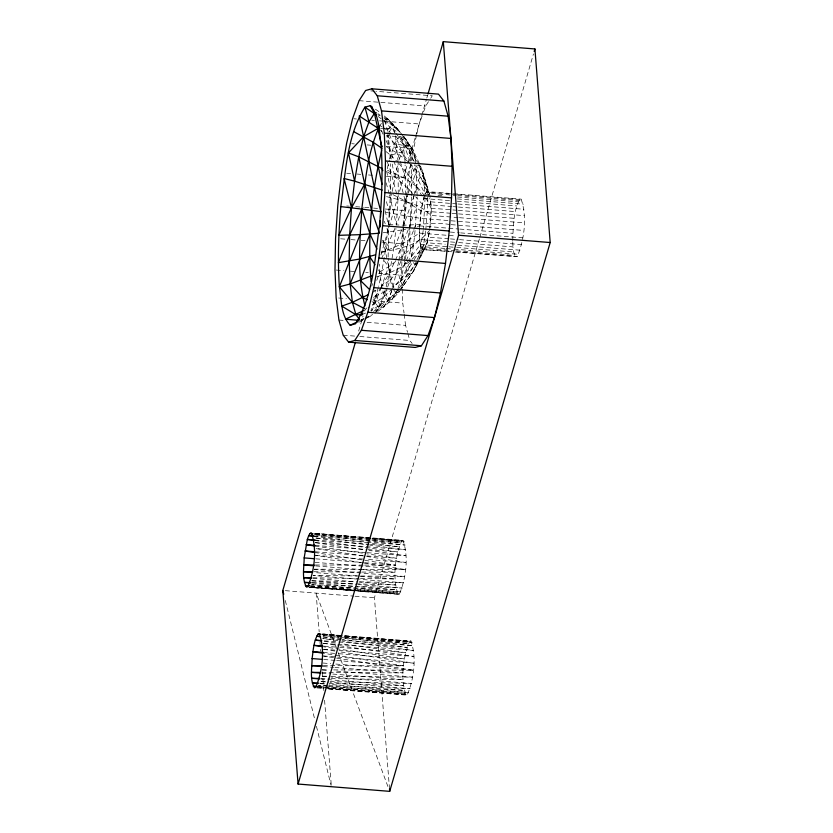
<?xml version="1.0" encoding="UTF-8"?>
<svg xmlns="http://www.w3.org/2000/svg" width="833" height="833" viewBox="0 0 833 833"><rect width="100%" height="100%" fill="white"/><g stroke="black" fill="none" stroke-linecap="round" stroke-linejoin="round"><path stroke-width="0.62" stroke-dasharray="4.17 3.12" d="M430.932 205.053L430.338 197.723M429.901 227.94C430.546 218.215 432.754 207.771 429.62 198.358M388.147 256.824L388.657 225.753M385.138 210.77L388.386 224.65L396.414 224.868L398.216 195.432M398.236 194.151L398.112 163.528M402.152 287.916L401.621 275.254L402.193 243.684L403.307 227.117M405.806 229.137L403.641 229.648L403.391 243.246L404.494 260.031M398.851 260.562L403.672 224.962L405.369 196.265M405.39 195.016L405.109 165.028M411.679 196.932L410.107 224.941L405.234 260.167M411.7 195.64L411.179 164.642L416.615 170.88L424.632 184.312L429.214 197.192M400.069 290.675C415.084 262.301 415.167 228.336 417.114 196.911M417.135 195.693L415.875 164.986M419.676 228.304L419.52 237.842L420.936 247.37L423.497 249.733C427.975 244.964 428.006 237.603 429.422 231.532M425.111 197.546L423.331 229.262M512.712 240.529C513.357 226.815 513.034 211.863 519.719 199.504L521.135 199.129C527.268 217.049 524.488 239.227 517.231 256.647L422.112 249.536L420.051 243.382L419.363 231.137M388.386 224.65L390.229 197.39L390.375 163.778M388.74 224.473L391.729 193.995M403.401 225.847L408.212 178.127L410.94 162.133M403.901 225.753L407.535 193.766M403.047 540.357L401.725 540.711C394.957 556.975 392.364 577.675 398.091 594.398L399.413 594.044C406.181 577.779 408.774 557.09 403.047 540.357L372.08 537.889M419.509 229.044L421.092 210.905L423.841 196.984M410.992 641.025L409.669 641.379C402.901 657.633 400.298 678.333 406.025 695.066L407.347 694.712C414.116 678.447 416.719 657.747 410.992 641.025L343.883 635.673M426.1 198.233L431.119 208.208L429.818 228.325M387.939 228.471L385.273 251.337L381.129 275.64L378.526 286.354M386.148 286.948L389.605 272.703L393.499 249.91L395.977 228.617M423.185 230.533L420.124 250.868L418.124 259.115M425.694 231.251L423.497 245.329L419.52 259.157M425.84 229.991C426.683 212.353 431.171 192.152 422.8 175.919L420.644 176.502L418.343 180.063L414.293 193.714M429.162 232.532L427.1 242.778L419.686 259.094M392.145 191.538L398.143 162.456M411.148 160.894L416.531 135.061M407.754 192.496C409.607 183.385 411.065 173.649 416.604 165.934L419.27 165.215L421.602 168.214L429.411 193.912M398.643 261.801L393.103 286.833L394.675 289.946M414.001 194.932C410.534 216.57 407.452 239.269 412.502 260.854M397.935 288.374L400.465 281.335L405.015 261.458M387.23 168.797L389.334 160.165M389.625 158.926L394.759 143.495L399.038 136.862L403.068 135.769M378.234 287.552L376.214 295.882L370.872 310.709L388.459 299.713L399.746 289.395M416.833 133.832L419.228 123.982L423.122 113.184M374.912 313.479L379.983 305.607L385.856 288.135M358.679 331.034L363.053 316.071M371.81 286.136L372.538 283.636M380.931 254.95L398.07 196.328M399.528 191.34L415.209 137.705M415.573 136.456L426.517 99.033M426.881 97.784L427.61 95.295M389.5 788.768L374.434 597.771L479.475 238.54M479.85 237.29L533.464 53.937M387.293 288.01L379.338 308.189L376.381 311.709M387.709 286.833L390.188 279.773L406.65 262.78M387.47 170.234L405.681 178.71L417.291 187.102L403.672 224.962L393.499 249.91L381.462 251.816M386.533 196.63L405.275 201.284L416.958 205.501L408.732 228.419M398.986 160.123L401.923 151.96L405.754 146.025L409.367 145.057L412.512 149.107L419.999 164.84M423.549 111.976L425.715 105.978L430.317 98.846M376.776 280.357L379.817 271.912L379.494 264.134M449.882 224.546C432.035 221.234 414.376 226.326 396.414 224.868L416.615 170.88L414.48 164.778M424.726 195.443L421.196 208.76L419.717 225.899L414.928 227.013M391.833 290.353L388.459 299.713L383.763 306.992L375.891 312.75M397.508 289.54L396.237 293.06L391.958 299.703L383.763 306.992L379.338 308.189L375.235 311.115M371.726 311.303L381.191 287.604M413.428 230.71L401.475 259.979M413.876 229.523L415.657 224.795M373.788 297.204L375.475 303.212L379.338 308.189L387.928 300.786L391.958 299.703L395.821 292.633L392.666 288.582L387.928 300.786L383.763 306.992L379.983 305.607L376.214 295.882L374.808 289.936M411.179 164.642L405.681 178.71L397.685 153.407L387.449 130.187L384.305 118.994M408.274 229.575L400.975 248.14L389.605 272.703L381.951 285.948M394.957 228.315L381.243 259.459M376.568 276.837L389.605 272.703L397.372 269.246L404.359 265.3L405.796 261.885M406.275 260.75L413.449 243.694L422.3 238.144L429.62 230.408M400.965 261.135L397.372 269.246L400.465 281.335L403.255 285.729L400.621 288.478M398.799 288.572L409.253 274.338L414.688 264.342L416.854 263.759L418.51 260.25M419.061 259.084L423.497 249.733M418.041 262.457L414.751 269.226L401.631 288.478M382.982 240.289L393.103 286.833L400.465 281.335L410.513 260.896L404.359 265.3M418.53 260.406L411.929 273.62L409.253 274.338L406.921 271.339L404.64 261.229M419.082 259.292L425.611 246.901L445.02 248.442M422.112 249.536L414.688 264.342L412.804 261.916L406.921 271.339L393.457 287.624M418.655 259.313L427.1 242.778L445.207 244.225M381.316 287.052L373.059 299.901M414.136 259.771L421.456 248.015L455.089 250.702M380.119 125.387L381.389 123.419M388.844 132.478L391.531 128.313L395.956 127.126L399.913 131.926M430.973 97.825L432.285 95.785L375.902 91.297M416.854 263.759L417.999 261.978M403.255 285.729L414.751 269.226L417.552 261.468L407.035 275.234L400.465 281.335M378.453 269.871L379.817 271.912L381.639 286.406L384.398 296.256L387.928 300.786L398.059 289.582M407.431 261.749L420.488 244.558L447.654 246.724M364.375 310.948L366.739 307.939M384.263 115.995L388.074 119.181L392.249 124.554L387.449 130.187L389.74 148.493L390.167 158.676M395.821 292.633L399.424 291.665L391.958 299.703L388.459 299.713L384.992 291.706L387.022 290.488M412.262 259.073L420.124 250.868L428.464 237.155L449.154 238.811M425.351 193.339L426.85 191.548L521.135 199.129M392.666 288.582L384.398 296.256L368.061 308.012M365.468 319.091L369.998 314.874M373.632 311.511L379.983 305.607M384.18 260.791L388.563 266.81L390.188 279.773L381.639 286.406L388.563 266.81L388.199 258.074M395.717 261.416L388.563 266.81L377.734 272.932M399.809 258.324L403.89 255.242L419.853 239.477L457.359 242.465M372.434 292.404L376.526 289.738M367.561 317.842L372.809 314.718M361.449 319.83L363.615 318.57M360.366 320.466L363.719 318.852M364.844 318.31L372.674 314.551M384.992 291.706L372.695 297.183M381.264 252.972L403.391 243.246L419.582 233.115L455.797 235.999M358.836 322.225L363.261 320.132M399.424 291.665L396.237 293.06L395.196 290.988M362.282 314.489L365.51 313.073M413.449 243.694L407.649 246.068L393.499 249.91M385.898 151.471L390.531 155.23L401.923 151.96L409.586 163.841M384.492 120.15L388.074 119.181L395.956 127.126L402.797 135.592M422.695 249.608L451.278 251.389M361.387 320.195L363.427 319.643M383.201 232.771L403.641 229.648M380.639 128.334L384.263 128.324M385.481 128.324L391.531 128.313L397.82 132.385M315.363 564.993L363.355 565.118M364.656 565.118L395.79 565.201L315.207 552.581M323.298 665.661L403.724 665.859L324.422 653.447M314.208 569.189L361.709 569.376M362.99 569.387L405.359 569.564L315.499 555.392M322.152 669.847L328.566 669.878M333.7 669.899L413.293 670.221L323.433 656.06M313.906 571.761L360.418 572.052M361.709 572.063L395.311 572.271L315.301 565.888M321.84 672.429L403.245 672.929L334.856 667.483M359.492 575.988L313.135 575.488L358.305 579.185M360.772 576.009L404.546 576.478L314.218 569.283M322.361 676.167L330.087 676.25M331.378 676.271L412.491 677.146L333.773 670.867M312.823 577.779L359.148 578.466M360.439 578.487L395.186 578.997L313.895 572.521M320.757 678.437L329.764 678.572M331.055 678.593L403.12 679.666L332.148 674.012M311.865 580.757L354.441 581.694M359.606 581.809L403.474 582.777L359.596 579.279M321.101 681.446L328.837 681.623M330.128 681.644L411.408 683.445L331.409 677.062M312.208 582.611L395.436 584.943L359.304 582.069M320.153 683.268L327.952 683.487M329.254 683.529L403.37 685.611L320.788 679.03M311.781 584.662L402.204 588.025L358.325 584.537M327.463 685.621L318.425 685.278L327.452 686.059M328.754 685.663L410.138 688.693L330.128 682.321M310.501 585.849L396.029 589.691L357.315 586.609M318.435 686.517L403.963 690.349L329.129 684.393M310.376 586.89L355.597 589.379M356.888 589.452L400.819 591.867L311.771 584.776M398.091 594.398L309.053 587.307L355.576 590.253M356.868 590.337L396.935 592.919L356.93 589.733M316.988 687.933L323.443 688.485M328.619 688.683L404.869 693.577L318.414 686.694M309.053 587.296L399.413 594.044L310.376 586.953M328.608 688.829L407.347 694.712L328.629 688.433M370.779 90.88L374.621 91.193M359.085 100.668L425.715 105.978M353.869 118.775L356.43 118.984M371.81 120.212L374.371 120.41M379.504 120.827L383.347 121.129M384.627 121.233L419.228 123.982M351.745 143.692L354.306 143.901M367.124 144.921L370.966 145.223M386.345 146.452L413.251 148.597M346.705 173.222L350.547 173.524M356.951 174.035L360.793 174.347M368.488 174.961L372.33 175.263M386.429 176.388L408.212 178.127M456.338 194.464L426.6 192.09L425.09 194.422L413.772 170.328L410.284 164.924M457.64 194.558L519.719 199.504M415.729 163.809L414.99 157.916L412.512 149.107L403.797 136.799L409.367 145.057L419.27 165.215L428.016 191.705L429.245 193.298L456.411 195.463M457.702 195.568L522.374 200.722M426.392 194.516L428.974 194.724M438.023 195.453L441.906 195.755M457.432 196.994L518.22 201.836M457.379 198.92L523.343 204.179M449.476 200.597L423.612 198.535L422.352 196.505M457.234 201.211L516.731 205.959M430.859 201.836L456.723 203.898M458.015 204.002L523.978 209.26M451.996 206.532L422.248 204.158L415.646 196.786M453.287 206.636L457.161 206.938M458.462 207.042L515.367 211.582M431.119 208.208L456.984 210.27M458.285 210.374L524.238 215.622M450.84 213.279L421.092 210.905L406.233 201.399L392.843 194.568M452.132 213.383L457.307 213.789M458.598 213.894L514.211 218.329M346.767 205.959L349.329 206.167M355.743 206.678L363.427 207.292M364.708 207.396L372.403 208M373.684 208.104L377.526 208.417M385.21 209.021L404.432 210.562M458.15 217.59L430.994 215.424L424.892 209.906L416.958 205.501M459.441 217.694L524.113 222.838M513.347 225.743L420.228 218.319L385.825 212.342M451.174 224.639L523.603 230.418M419.717 225.899L458.514 228.992M459.806 229.085L512.836 233.313M450.309 232.053L459.368 232.782M460.659 232.886L522.739 237.832M450.455 238.904L458.212 239.529M459.504 239.633L521.583 244.579M458.65 242.57L512.972 246.901L513.607 251.983L515.814 257.033M450.382 244.642L520.219 250.202M448.945 246.828L455.412 247.349M456.703 247.453L513.607 251.983M340.676 238.79L345.81 239.196M350.932 239.602L356.055 240.008M361.189 240.425L365.031 240.727M381.691 242.059L402.193 243.684M446.311 248.546L452.777 249.067M454.068 249.171L518.74 254.315M456.38 250.806L514.586 255.439M456.442 251.805L517.231 256.647M336.272 270.048L343.956 270.663M350.37 271.173L355.493 271.579M365.749 272.401L368.311 272.599M378.557 273.422L401.621 275.254M338.708 298.006L346.393 298.62M373.309 300.765L402.776 303.118L404.026 313M338.937 320.049L344.071 320.455M367.134 322.298L405.577 325.359L407.535 332.336M343.186 335.168L354.723 336.095M359.846 336.501L409.826 340.478L412.137 343.467M370.706 538.67L314.01 533.297L370.789 537.785M370.758 538.243L313.979 533.724L370.685 539.774M372.049 538.347L401.725 540.711L372.059 538.201M313.874 534.651L370.654 539.17M371.945 539.274L404.203 541.846L371.987 538.795M313.864 536.004L400.329 542.887L371.976 539.909M316.071 537.972L405.109 545.063L313.874 534.692M315.061 540.044L369.258 544.365M370.55 544.47L398.945 546.729L370.581 543.231M315.374 542.616L405.702 549.811L369.842 545.126M315.082 545.396L366.697 549.509M367.988 549.613L397.664 551.977L314.957 540.492M365.947 552.571L315.624 548.562L405.838 562.494L365.833 559.307M367.238 552.675L405.952 555.757L368.957 550.426M315.291 551.8L365.625 555.809M366.916 555.913L396.591 558.277L367.259 553.872M315.499 555.299L364.542 559.203M315.78 558.828L363.521 562.629M364.812 562.733L395.79 565.201M315.02 562.358L405.359 569.564M312.844 578.362L358.013 581.965M311.865 580.83L357.034 584.433M312.156 583.006L356.024 586.505M310.48 586.026L355.639 589.629M285.375 590.67L353.702 596.116M355.004 596.22L374.434 597.771M342.561 635.923L321.944 633.965L342.592 635.569M321.913 634.382L342.561 636.027M323.1 635.412L412.137 642.503L343.852 636.037L409.669 641.379L343.873 635.798M323.1 636.766L408.264 643.555L321.913 634.486M340.78 639.973L322.715 638.536L340.635 640.941M342.071 640.077L413.043 645.731L323.089 635.496M324.297 640.816L406.879 647.397L342.425 639.432M323.319 643.284L413.647 650.479L341.926 641.108M324.308 646.169L338.5 647.293M339.791 647.397L405.609 652.645L341.978 643.805M323.558 649.219L337.761 650.354M339.041 650.458L413.886 656.425L339.885 645.752M323.235 652.468L337.427 653.593M338.719 653.697L404.526 658.945L324.183 646.877M323.443 655.956L336.345 656.987M337.636 657.091L413.772 663.151L338.792 651.656M323.714 659.486L335.335 660.413M336.626 660.517L403.724 665.859M322.965 663.026L330.701 663.641M335.866 664.057L413.293 670.221M323.235 666.556L333.564 667.379M322.152 669.94L328.608 670.461M321.83 673.189L330.857 673.907M322.371 676.344L330.118 676.969M321.101 681.602L328.837 682.217M320.091 683.674L327.838 684.289M328.743 686.163L408.753 692.535L317.019 687.475L327.348 688.329M328.598 688.891L406.025 695.066M314.01 533.276L370.768 538.087M321.944 633.944L342.592 635.694M391.26 159.03L386.835 135.602L399.038 136.862L409.367 145.057M313.864 536.223L369.29 543.074M323.089 637.047L341.134 639.275M316.051 538.108L368.561 544.959M324.162 641.327L336.896 643.097M315.363 542.7L363.844 549.686M323.298 643.357L338.614 645.565M314.978 546.021L365.989 553.685M323.537 649.313L337.521 651.458M386.835 135.602L394.759 143.495L405.754 146.025L414.188 161.508M399.819 132.093L388.074 119.181L383.951 117.745L399.819 132.093L395.956 127.126L384.44 121.077M377.818 114.839L380.098 115.808M384.659 117.734L388.074 119.181M371.976 301.713L375.475 303.212M386.502 146.847L397.685 153.407L407.566 161.31M378.671 124.835L381.962 126.845M383.055 127.511L390.479 132.457M377.974 113.736L379.963 115.069M375.412 109.206L379.504 112.018M387.637 171.952L394.665 176.794L408.399 188.685L413.199 194.047M378.349 116.537L381.316 118.9M379.171 129.146L382.045 131.562M416.677 161.279L409.357 150.148L395.529 136.227L392.249 124.554M390.531 155.23L397.299 161.654M383.295 120.473L394.863 132.114M395.696 133.061L405.754 146.025M417.291 187.102L424.351 195.391M394.759 143.495L401.923 151.96M403.589 136.654L412.512 149.107M398.945 163.435L410.971 178.085L421.727 195.484M403.557 136.539L406.598 140.308L414.99 157.916M403.776 136.674L406.598 140.308L414.053 163.56M429.245 193.298L428.235 191.746L426.6 192.09L416.604 165.934M402.204 136.612L409.357 150.148L411.033 163.435M418.926 165.757L423.435 174.722L430.224 196.755M382.816 240.154L387.886 250.587M420.53 165.965L423.435 174.722L425.132 196.307M381.306 130.469L383.419 134.967M386.054 140.61L389.74 148.493L398.58 174.909L403.682 195.005M405.057 163.778L404.859 158.801L395.529 136.227L398.059 162.258M401.173 136.904L410.721 163.435M336.438 647.845L316.134 593.117L319.185 631.841M338.25 652.708L388.345 787.706M384.336 221.297L385.2 223.723M386.929 228.565L388.22 232.188M387.355 161.914L390.698 171.411L398.143 199.285M407.858 333.502L409.826 340.478M390.188 279.773L392.353 287.479M386.158 182.823L389.209 193.745M389.552 194.964L396.414 224.868M386.439 201.69L389.532 212.894M404.005 196.255L405.275 201.284M285.303 600.531L314.895 720.035M316.446 726.324L331.086 785.446M386.637 171.254L391.156 191.465M392.228 164.111L394.665 176.794M402.86 142.901L404.859 158.801M404.172 314.239L405.577 325.359M319.997 642.16L320.715 651.198M322.34 671.846L323.87 691.203M324.578 700.241L331.399 786.706M512.764 241.799L512.972 246.901M402.204 289.186L402.776 303.118"/><path stroke-width="1.25" d="M379.484 126.377C367.572 152.127 365.271 181.209 361.793 209.083C359.908 241.195 356.68 274.411 364.969 305.888M381.889 149.732C371.247 192.59 367.478 237.384 371.049 281.398M381.941 147.212L374.402 113.392L370.3 105.697C379.91 115.86 378.796 131.218 381.087 144.109C382.857 170.848 381.878 197.65 379.65 224.327C374.735 257.761 373.965 294.424 355.514 323.798L350.141 325.245C340.541 315.082 341.645 299.713 339.354 286.823C337.584 260.094 338.562 233.282 340.791 206.615C345.705 173.17 346.486 136.518 364.927 107.145L370.3 105.697L372.341 107.103M348.6 342.134L354.796 340.458L361.366 330.274L367.853 312.26L373.83 287.656L378.869 258.126L382.649 225.691L384.888 192.558L385.45 160.988L384.305 133.134L381.504 110.883L377.255 95.764L371.851 88.808L365.656 90.474L359.085 100.668L352.588 118.682L346.622 143.286L341.572 172.816L337.802 205.251L335.553 238.384L334.991 269.944L336.147 297.808L338.937 320.049L343.186 335.168L348.6 342.134L415.23 347.444L421.425 345.768L427.995 335.584L434.493 317.571L440.459 292.966L445.509 263.436L449.279 231.001L451.528 197.869L452.09 166.298L450.934 138.445L448.133 116.193L443.895 101.074L438.481 94.119L371.851 88.808M304.17 557.902C304.107 567.429 301.629 578.446 306.471 587.098L307.794 586.744C314.562 570.48 317.154 549.79 311.427 533.058L310.105 533.412L308.71 535.588L307.325 539.43L304.17 557.902L314.489 558.724M312.104 658.559C312.052 668.097 309.564 679.114 314.405 687.766L315.728 687.412C322.496 671.148 325.099 650.448 319.372 633.726L318.05 634.08C313.51 641.306 313.312 650.334 312.104 658.559L322.423 659.382M376.443 112.84L374.402 113.392L368.998 121.774L363.657 136.602L358.742 156.843L354.587 181.146L351.484 207.833L349.641 235.093L349.173 261.073L350.12 283.991L352.421 302.296L355.92 314.739L359.627 319.508M379.858 226.857L380.285 220.506M380.546 216.695L380.889 211.624L374.319 187.165L359.231 115.974L378.224 128.334L363.657 136.602L348.433 152.908L354.587 181.146L382.222 190.08M427.975 94.046L443.302 41.65L534.921 48.949L550.186 242.528L389.698 791.35L298.079 784.051L282.814 590.472L355.399 342.259M298.079 784.051L458.566 235.229L443.302 41.65M534.192 51.448L534.921 48.949M364.823 308.804L352.421 302.296L339.354 286.823L360.054 234.656L379.431 233.209L371.622 210.353L364.698 184.041L358.742 156.843L348.433 152.908M340.791 206.615L361.793 209.083L370.019 234.031L350.12 283.991L339.354 286.823M364.698 184.041L351.484 207.833L338.844 235.322L360.054 234.656M361.21 314.968L362.792 312.958M368.092 294.767L352.421 302.296L341.78 306.107L355.92 314.739L362.376 314.749M363.719 310.574L345.456 319.206L359.127 320.361M372.518 275.484L350.12 283.991L362.667 297.714L367.322 299.713M350.141 325.245L358.096 321.528M375.516 254.825L359.617 259.032L338.354 262.687L349.641 235.093L361.793 209.083L380.889 211.624M314.062 564.993L303.691 564.972L314.01 565.794M322.007 665.661L311.625 665.629L321.944 666.452M312.614 571.761L303.566 571.698L312.604 572.417M320.549 672.418L311.5 672.366L320.538 673.085M311.532 577.758L303.816 577.644L311.552 578.258M319.476 678.426L311.75 678.312L319.497 678.926M310.917 582.569L304.409 582.392L310.865 582.902M318.852 683.237L312.344 683.05L317.508 683.466M309.199 585.786L305.315 585.62L309.189 585.922M317.144 686.454L313.25 686.277L317.123 686.59M377.255 95.764L443.895 101.074M381.504 110.883L448.133 116.193M384.305 133.134L450.934 138.445M385.45 160.988L452.09 166.298M384.888 192.558L451.528 197.869M382.649 225.691L449.279 231.001M458.566 235.229L550.186 242.528M378.869 258.126L445.509 263.436M373.83 287.656L440.459 292.966M367.853 312.26L434.493 317.571M361.366 330.274L427.995 335.584M354.796 340.458L421.425 345.768M313.864 536.004L308.71 535.588L313.864 536.223M315.061 540.044L307.325 539.43L314.957 540.492M315.082 545.396L306.044 544.678L314.978 546.021M314.01 551.696L304.972 550.977L313.926 552.383M320.632 634.288L318.05 634.08L320.622 634.35M320.518 636.558L316.644 636.256L320.507 636.724M321.715 640.608L315.259 640.098L321.621 640.973M323.017 646.064L313.989 645.346L322.912 646.689M323.235 652.468L312.906 651.645L323.142 653.249M354.587 181.146L344.06 178.501L351.484 207.833M358.742 156.843L382.274 168.662M353.609 131.583L373.205 142.245L382.191 148.472M376.381 114.964L364.927 107.145L368.998 121.774M369.685 289.665L360.512 280.544L369.613 256.595L375.048 264.769M370.019 234.031L376.933 249.119M381.087 144.109L381.92 146.483M382.087 168.256L382.774 170.682M282.814 590.472L283.751 594.241M381.993 184.385L373.205 142.245M379.65 224.327L380.171 226.784M389.5 788.768L389.698 791.35M312.687 533.62L310.105 533.412L312.687 533.682"/></g></svg>
